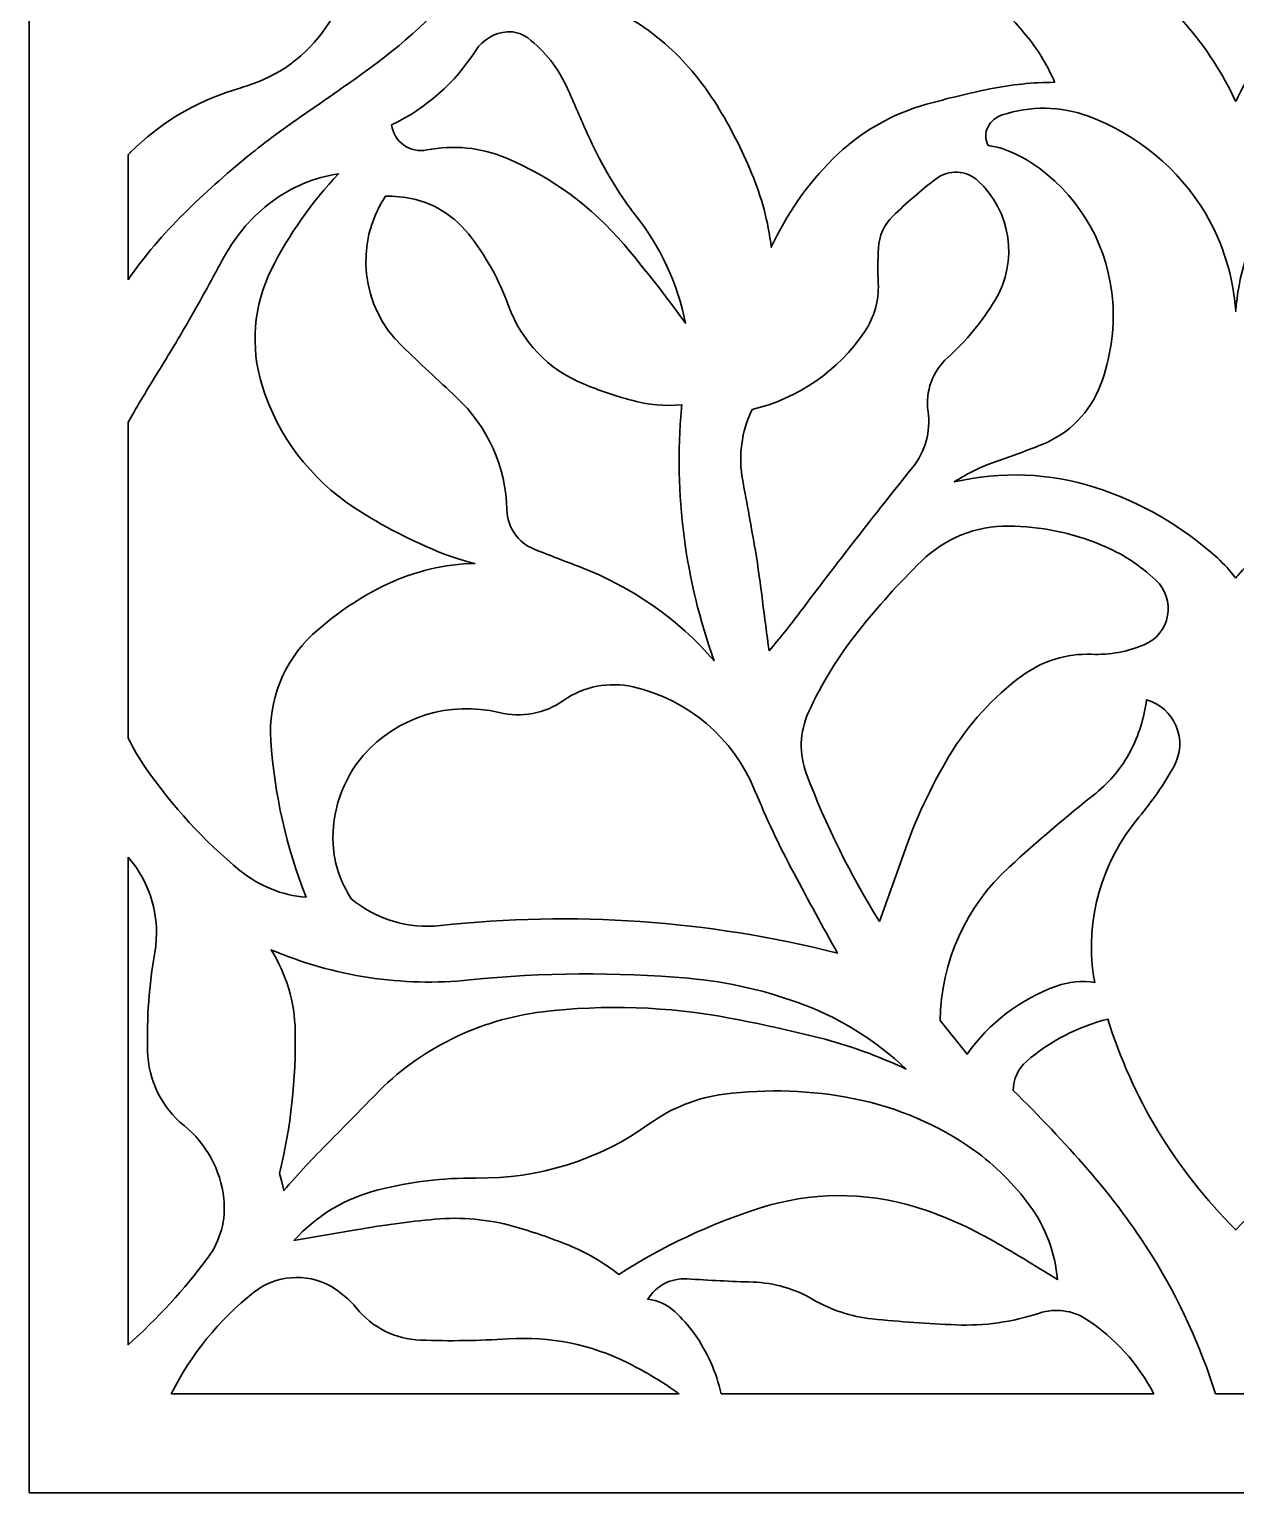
# Model space of a CAD drawing. Header units: centimetres. Extents: x 8 to 14.2, y -3.3 to 9.
# Drawn here: x 8.025 to 11.096, y -3.282 to 0.442 of the extents above; entities that cross this region are included whole.
import ezdxf

# ---------------------------------------------------------------- set-up
doc = ezdxf.new("R2010")
doc.units = ezdxf.units.CM
doc.header["$MEASUREMENT"] = 0
doc.layers.add('layer 1', color=7, linetype='Continuous')

msp = doc.modelspace()

# ---------------------------------------------------------------- linework, layer by layer
at = {"layer": 'layer 1', "color": 250, "lineweight": 30}
for points, knots in [([(8.02492, 9.00077), (8.02492, 9.00077), (14.16642, 9.00077), (14.16642, 9.00077), (14.16642, 9.00077), (14.16642, 9.00077), (14.16642, -3.2822), (14.16642, -3.2822), (14.16642, -3.2822), (14.16642, -3.2822), (8.02492, -3.2822), (8.02492, -3.2822), (8.02492, -3.2822), (8.02492, -3.2822), (8.02492, 9.00077), (8.02492, 9.00077)], [0, 0, 0, 0, 0.2, 0.2, 0.2, 0.2, 0.4, 0.4, 0.4, 0.4, 0.6, 0.6, 0.6, 0.6, 1, 1, 1, 1]), ([(11.09566, 0.25788), (11.16185, 0.40074), (11.26675, 0.52227), (11.39836, 0.60867), (11.39836, 0.60867), (11.52979, 0.69495), (11.68212, 0.74422), (11.83918, 0.75132), (11.83918, 0.75132), (11.80244, 0.76204), (11.76664, 0.77584), (11.73222, 0.79258), (11.73222, 0.79258), (11.57919, 0.86701), (11.44231, 0.97095), (11.32948, 1.09834), (11.32948, 1.09834), (11.22984, 1.21617), (11.15077, 1.35003), (11.09566, 1.49418), (11.09566, 1.49418), (11.04057, 1.35003), (10.9615, 1.21618), (10.86186, 1.09834), (10.86186, 1.09834), (10.74904, 0.97093), (10.61215, 0.86701), (10.45911, 0.79258), (10.45911, 0.79258), (10.4247, 0.77584), (10.38891, 0.76204), (10.35216, 0.75132), (10.35216, 0.75132), (10.50922, 0.74423), (10.66153, 0.69494), (10.79298, 0.60867), (10.79298, 0.60867), (10.92462, 0.5223), (11.02949, 0.40074), (11.09566, 0.25788)], [0, 0, 0, 0, 0.0909091, 0.0909091, 0.0909091, 0.0909091, 0.1818182, 0.1818182, 0.1818182, 0.1818182, 0.2727273, 0.2727273, 0.2727273, 0.2727273, 0.3636364, 0.3636364, 0.3636364, 0.3636364, 0.4545455, 0.4545455, 0.4545455, 0.4545455, 0.5454545, 0.5454545, 0.5454545, 0.5454545, 0.6363636, 0.6363636, 0.6363636, 0.6363636, 0.7272727, 0.7272727, 0.7272727, 0.7272727, 0.8181818, 0.8181818, 0.8181818, 0.8181818, 1, 1, 1, 1]), ([(8.27662, -0.19525), (8.27662, -0.19525), (8.27662, 0.12286), (8.27662, 0.12286), (8.27662, 0.12286), (8.27874, 0.12497), (8.28086, 0.12707), (8.28296, 0.12917), (8.28296, 0.12917), (8.3561, 0.20216), (8.44589, 0.25634), (8.54454, 0.28704), (8.54454, 0.28704), (8.56001, 0.29185), (8.5754, 0.29689), (8.5907, 0.30216), (8.5907, 0.30216), (8.60603, 0.30743), (8.62102, 0.31362), (8.6356, 0.32071), (8.6356, 0.32071), (8.71342, 0.35951), (8.77557, 0.42373), (8.81174, 0.5028), (8.81174, 0.5028), (8.87589, 0.64301), (9.00747, 0.74067), (9.16023, 0.76162), (9.16023, 0.76162), (9.18693, 0.76527), (9.21397, 0.76572), (9.24078, 0.76296), (9.24078, 0.76296), (9.22486, 0.69494), (9.19268, 0.63177), (9.14705, 0.57887), (9.14705, 0.57887), (9.06613, 0.48507), (8.97422, 0.40129), (8.87333, 0.3294), (8.87333, 0.3294), (8.82447, 0.29456), (8.77528, 0.26021), (8.72578, 0.22632), (8.72578, 0.22632), (8.67624, 0.19241), (8.62804, 0.15662), (8.58128, 0.11897), (8.58128, 0.11897), (8.5246, 0.07271), (8.47013, 0.02382), (8.41804, -0.02755), (8.41804, -0.02755), (8.36586, -0.079), (8.31853, -0.13513), (8.27662, -0.19525)], [0, 0, 0, 0, 0.0666667, 0.0666667, 0.0666667, 0.0666667, 0.1333333, 0.1333333, 0.1333333, 0.1333333, 0.2, 0.2, 0.2, 0.2, 0.2666667, 0.2666667, 0.2666667, 0.2666667, 0.3333333, 0.3333333, 0.3333333, 0.3333333, 0.4, 0.4, 0.4, 0.4, 0.4666667, 0.4666667, 0.4666667, 0.4666667, 0.5333333, 0.5333333, 0.5333333, 0.5333333, 0.6, 0.6, 0.6, 0.6, 0.6666667, 0.6666667, 0.6666667, 0.6666667, 0.7333333, 0.7333333, 0.7333333, 0.7333333, 0.8, 0.8, 0.8, 0.8, 0.8666667, 0.8666667, 0.8666667, 0.8666667, 1, 1, 1, 1]), ([(9.46943, 0.51079), (9.56889, 0.55974), (9.67459, 0.5949), (9.78354, 0.61531), (9.78354, 0.61531), (9.89224, 0.63565), (10.00263, 0.64569), (10.11322, 0.64525), (10.11322, 0.64525), (10.17904, 0.64499), (10.24454, 0.63547), (10.30773, 0.61698), (10.30773, 0.61698), (10.37153, 0.59831), (10.42985, 0.56438), (10.47761, 0.51814), (10.47761, 0.51814), (10.50932, 0.48745), (10.53917, 0.45488), (10.56697, 0.42062), (10.56697, 0.42062), (10.5949, 0.38622), (10.61773, 0.34796), (10.63476, 0.30706), (10.63476, 0.30706), (10.57942, 0.30698), (10.52422, 0.30132), (10.46998, 0.29018), (10.46998, 0.29018), (10.4159, 0.27905), (10.36219, 0.2661), (10.30897, 0.25131), (10.30897, 0.25131), (10.21914, 0.22633), (10.13726, 0.17871), (10.07116, 0.11292), (10.07116, 0.11292), (10.00562, 0.04771), (9.95225, -0.02866), (9.91357, -0.11262), (9.91357, -0.11262), (9.9056, -0.04779), (9.8888, 0.01564), (9.8636, 0.07593), (9.8636, 0.07593), (9.83848, 0.136), (9.80872, 0.19404), (9.77457, 0.24949), (9.77457, 0.24949), (9.74101, 0.30398), (9.70004, 0.35353), (9.6528, 0.3967), (9.6528, 0.3967), (9.59919, 0.44568), (9.53706, 0.48434), (9.46943, 0.51079)], [0, 0, 0, 0, 0.0666667, 0.0666667, 0.0666667, 0.0666667, 0.1333333, 0.1333333, 0.1333333, 0.1333333, 0.2, 0.2, 0.2, 0.2, 0.2666667, 0.2666667, 0.2666667, 0.2666667, 0.3333333, 0.3333333, 0.3333333, 0.3333333, 0.4, 0.4, 0.4, 0.4, 0.4666667, 0.4666667, 0.4666667, 0.4666667, 0.5333333, 0.5333333, 0.5333333, 0.5333333, 0.6, 0.6, 0.6, 0.6, 0.6666667, 0.6666667, 0.6666667, 0.6666667, 0.7333333, 0.7333333, 0.7333333, 0.7333333, 0.8, 0.8, 0.8, 0.8, 0.8666667, 0.8666667, 0.8666667, 0.8666667, 1, 1, 1, 1]), ([(8.94708, 0.19862), (9.03475, 0.24066), (9.10896, 0.30625), (9.16142, 0.38811), (9.16142, 0.38811), (9.17914, 0.41575), (9.20891, 0.43338), (9.24166, 0.43565), (9.24166, 0.43565), (9.2603, 0.43693), (9.27878, 0.43137), (9.29362, 0.42003), (9.29362, 0.42003), (9.33757, 0.38644), (9.37234, 0.34227), (9.3947, 0.29168), (9.3947, 0.29168), (9.41038, 0.25619), (9.42596, 0.22064), (9.44144, 0.18507), (9.44144, 0.18507), (9.46933, 0.12099), (9.50334, 0.05975), (9.54302, 0.00221), (9.54302, 0.00221), (9.55077, -0.00893), (9.55888, -0.0198), (9.56735, -0.03041), (9.56735, -0.03041), (9.6314, -0.1107), (9.67531, -0.20519), (9.69541, -0.30592), (9.69541, -0.30592), (9.6457, -0.23733), (9.59344, -0.17061), (9.53876, -0.10593), (9.53876, -0.10593), (9.45728, -0.00954), (9.35414, 0.06609), (9.2377, 0.11479), (9.2377, 0.11479), (9.17421, 0.14135), (9.10427, 0.14834), (9.03676, 0.13489), (9.03676, 0.13489), (9.01637, 0.13082), (8.99518, 0.13533), (8.9782, 0.14737), (8.9782, 0.14737), (8.96123, 0.1594), (8.94996, 0.17802), (8.94708, 0.19862)], [0, 0, 0, 0, 0.0714286, 0.0714286, 0.0714286, 0.0714286, 0.1428571, 0.1428571, 0.1428571, 0.1428571, 0.2142857, 0.2142857, 0.2142857, 0.2142857, 0.2857143, 0.2857143, 0.2857143, 0.2857143, 0.3571429, 0.3571429, 0.3571429, 0.3571429, 0.4285714, 0.4285714, 0.4285714, 0.4285714, 0.5, 0.5, 0.5, 0.5, 0.5714286, 0.5714286, 0.5714286, 0.5714286, 0.6428571, 0.6428571, 0.6428571, 0.6428571, 0.7142857, 0.7142857, 0.7142857, 0.7142857, 0.7857143, 0.7857143, 0.7857143, 0.7857143, 0.8571429, 0.8571429, 0.8571429, 0.8571429, 1, 1, 1, 1]), ([(11.09566, -0.95451), (11.0977, -0.95182), (11.09985, -0.94924), (11.1021, -0.94673), (11.1021, -0.94673), (11.2202, -0.81572), (11.37962, -0.72893), (11.55374, -0.70076), (11.55374, -0.70076), (11.63958, -0.68689), (11.72734, -0.68997), (11.81202, -0.70983), (11.81202, -0.70983), (11.77784, -0.68773), (11.7411, -0.66991), (11.7026, -0.65675), (11.7026, -0.65675), (11.66423, -0.64363), (11.62618, -0.62957), (11.58851, -0.61459), (11.58851, -0.61459), (11.5197, -0.58722), (11.46561, -0.53202), (11.43959, -0.46268), (11.43959, -0.46268), (11.41441, -0.39553), (11.4039, -0.32374), (11.40875, -0.25219), (11.40875, -0.25219), (11.41788, -0.1172), (11.48585, 0.00705), (11.59452, 0.08764), (11.59452, 0.08764), (11.61407, 0.10195), (11.63486, 0.11445), (11.65668, 0.12498), (11.65668, 0.12498), (11.67856, 0.13555), (11.70191, 0.14282), (11.72592, 0.14654), (11.72592, 0.14654), (11.73285, 0.15919), (11.73409, 0.17419), (11.7293, 0.18778), (11.7293, 0.18778), (11.72451, 0.20138), (11.71424, 0.21228), (11.7009, 0.21779), (11.7009, 0.21779), (11.65772, 0.23569), (11.61105, 0.2435), (11.5644, 0.24064), (11.5644, 0.24064), (11.53268, 0.23869), (11.50145, 0.23212), (11.47166, 0.22112), (11.47166, 0.22112), (11.34697, 0.17509), (11.24169, 0.08816), (11.17291, -0.02556), (11.17291, -0.02556), (11.12827, -0.10207), (11.10185, -0.18776), (11.09566, -0.27611), (11.09566, -0.27611), (11.08949, -0.18776), (11.06308, -0.10205), (11.01842, -0.02556), (11.01842, -0.02556), (10.94991, 0.08771), (10.84516, 0.17444), (10.72107, 0.22057), (10.72107, 0.22057), (10.65026, 0.24689), (10.5726, 0.24808), (10.50102, 0.2239), (10.50102, 0.2239), (10.48563, 0.21871), (10.47281, 0.20785), (10.46515, 0.19353), (10.46515, 0.19353), (10.45729, 0.17883), (10.45739, 0.16115), (10.46542, 0.14654), (10.46542, 0.14654), (10.48944, 0.14282), (10.51278, 0.13555), (10.53467, 0.12498), (10.53467, 0.12498), (10.55647, 0.11445), (10.57728, 0.10195), (10.59682, 0.08764), (10.59682, 0.08764), (10.70551, 0.00708), (10.77341, -0.11722), (10.7826, -0.25219), (10.7826, -0.25219), (10.78745, -0.32374), (10.77693, -0.39553), (10.75175, -0.46268), (10.75175, -0.46268), (10.72576, -0.53202), (10.67164, -0.5872), (10.60282, -0.61459), (10.60282, -0.61459), (10.56515, -0.62957), (10.52712, -0.64363), (10.48875, -0.65675), (10.48875, -0.65675), (10.45024, -0.66991), (10.4135, -0.68773), (10.37933, -0.70983), (10.37933, -0.70983), (10.49794, -0.68199), (10.62197, -0.68692), (10.73801, -0.72405), (10.73801, -0.72405), (10.85327, -0.76093), (10.95932, -0.82212), (11.04892, -0.90344), (11.04892, -0.90344), (11.06605, -0.91898), (11.0817, -0.93608), (11.09566, -0.95451)], [0, 0, 0, 0, 0.03125, 0.03125, 0.03125, 0.03125, 0.0625, 0.0625, 0.0625, 0.0625, 0.09375, 0.09375, 0.09375, 0.09375, 0.125, 0.125, 0.125, 0.125, 0.15625, 0.15625, 0.15625, 0.15625, 0.1875, 0.1875, 0.1875, 0.1875, 0.21875, 0.21875, 0.21875, 0.21875, 0.25, 0.25, 0.25, 0.25, 0.28125, 0.28125, 0.28125, 0.28125, 0.3125, 0.3125, 0.3125, 0.3125, 0.34375, 0.34375, 0.34375, 0.34375, 0.375, 0.375, 0.375, 0.375, 0.40625, 0.40625, 0.40625, 0.40625, 0.4375, 0.4375, 0.4375, 0.4375, 0.46875, 0.46875, 0.46875, 0.46875, 0.5, 0.5, 0.5, 0.5, 0.53125, 0.53125, 0.53125, 0.53125, 0.5625, 0.5625, 0.5625, 0.5625, 0.59375, 0.59375, 0.59375, 0.59375, 0.625, 0.625, 0.625, 0.625, 0.65625, 0.65625, 0.65625, 0.65625, 0.6875, 0.6875, 0.6875, 0.6875, 0.71875, 0.71875, 0.71875, 0.71875, 0.75, 0.75, 0.75, 0.75, 0.78125, 0.78125, 0.78125, 0.78125, 0.8125, 0.8125, 0.8125, 0.8125, 0.84375, 0.84375, 0.84375, 0.84375, 0.875, 0.875, 0.875, 0.875, 0.90625, 0.90625, 0.90625, 0.90625, 0.9375, 0.9375, 0.9375, 0.9375, 1, 1, 1, 1]), ([(9.90778, -1.14002), (9.902, -1.09756), (9.8965, -1.05507), (9.8913, -1.01253), (9.8913, -1.01253), (9.88608, -0.96984), (9.88004, -0.92725), (9.87317, -0.88479), (9.87317, -0.88479), (9.86273, -0.82512), (9.85193, -0.76549), (9.84076, -0.70594), (9.84076, -0.70594), (9.82932, -0.64489), (9.83765, -0.58175), (9.86452, -0.52574), (9.86452, -0.52574), (9.98164, -0.49787), (10.08397, -0.42711), (10.15134, -0.32734), (10.15134, -0.32734), (10.17577, -0.29114), (10.18787, -0.24806), (10.18583, -0.20444), (10.18583, -0.20444), (10.18443, -0.17461), (10.18453, -0.14471), (10.18609, -0.11488), (10.18609, -0.11488), (10.18771, -0.08402), (10.20094, -0.05487), (10.22307, -0.03331), (10.22307, -0.03331), (10.25788, 0.00058), (10.29472, 0.03231), (10.33337, 0.06172), (10.33337, 0.06172), (10.36524, 0.08599), (10.40997, 0.08387), (10.43947, 0.05677), (10.43947, 0.05677), (10.52438, -0.02127), (10.5426, -0.14843), (10.48318, -0.24728), (10.48318, -0.24728), (10.45048, -0.30165), (10.40985, -0.35084), (10.36265, -0.39323), (10.36265, -0.39323), (10.32405, -0.4279), (10.30523, -0.47946), (10.31249, -0.53085), (10.31249, -0.53085), (10.31959, -0.58124), (10.30555, -0.63238), (10.27372, -0.6721), (10.27372, -0.6721), (10.22493, -0.73295), (10.17657, -0.79417), (10.12867, -0.85574), (10.12867, -0.85574), (10.08075, -0.9173), (10.03335, -0.97927), (9.98647, -1.04163), (9.98647, -1.04163), (9.96123, -1.0752), (9.93498, -1.10801), (9.90778, -1.14002)], [0, 0, 0, 0, 0.0555556, 0.0555556, 0.0555556, 0.0555556, 0.1111111, 0.1111111, 0.1111111, 0.1111111, 0.1666667, 0.1666667, 0.1666667, 0.1666667, 0.2222222, 0.2222222, 0.2222222, 0.2222222, 0.2777778, 0.2777778, 0.2777778, 0.2777778, 0.3333333, 0.3333333, 0.3333333, 0.3333333, 0.3888889, 0.3888889, 0.3888889, 0.3888889, 0.4444444, 0.4444444, 0.4444444, 0.4444444, 0.5, 0.5, 0.5, 0.5, 0.5555556, 0.5555556, 0.5555556, 0.5555556, 0.6111111, 0.6111111, 0.6111111, 0.6111111, 0.6666667, 0.6666667, 0.6666667, 0.6666667, 0.7222222, 0.7222222, 0.7222222, 0.7222222, 0.7777778, 0.7777778, 0.7777778, 0.7777778, 0.8333333, 0.8333333, 0.8333333, 0.8333333, 0.8888889, 0.8888889, 0.8888889, 0.8888889, 1, 1, 1, 1]), ([(8.27662, -0.55774), (8.30162, -0.51406), (8.32739, -0.47082), (8.35392, -0.42805), (8.35392, -0.42805), (8.38066, -0.38491), (8.40681, -0.34141), (8.43233, -0.29754), (8.43233, -0.29754), (8.4625, -0.2438), (8.49233, -0.18986), (8.52184, -0.13575), (8.52184, -0.13575), (8.55167, -0.08102), (8.59301, -0.03334), (8.64295, 0.00396), (8.64295, 0.00396), (8.69279, 0.04086), (8.75096, 0.06498), (8.8123, 0.07417), (8.8123, 0.07417), (8.74359, 0.00214), (8.68605, -0.07972), (8.64154, -0.16877), (8.64154, -0.16877), (8.59561, -0.26065), (8.58704, -0.36668), (8.61764, -0.46473), (8.61764, -0.46473), (8.6575, -0.59246), (8.74049, -0.70228), (8.85251, -0.77545), (8.85251, -0.77545), (8.92388, -0.82207), (8.99981, -0.86128), (9.07915, -0.89248), (9.07915, -0.89248), (9.10517, -0.9027), (9.13193, -0.91092), (9.15921, -0.91704), (9.15921, -0.91704), (9.08194, -0.91906), (9.00597, -0.93709), (8.93605, -0.97002), (8.93605, -0.97002), (8.86646, -1.0028), (8.80239, -1.04615), (8.74606, -1.09855), (8.74606, -1.09855), (8.67171, -1.16776), (8.63258, -1.26677), (8.63963, -1.36811), (8.63963, -1.36811), (8.64911, -1.50482), (8.67935, -1.63924), (8.72932, -1.76684), (8.72932, -1.76684), (8.668, -1.76183), (8.60965, -1.73819), (8.56209, -1.69917), (8.56209, -1.69917), (8.46987, -1.62347), (8.38867, -1.53523), (8.32087, -1.43707), (8.32087, -1.43707), (8.30428, -1.41305), (8.28949, -1.38782), (8.27662, -1.36162), (8.27662, -1.36162), (8.27662, -1.36162), (8.27662, -0.55774), (8.27662, -0.55774)], [0, 0, 0, 0, 0.0526316, 0.0526316, 0.0526316, 0.0526316, 0.1052632, 0.1052632, 0.1052632, 0.1052632, 0.1578947, 0.1578947, 0.1578947, 0.1578947, 0.2105263, 0.2105263, 0.2105263, 0.2105263, 0.2631579, 0.2631579, 0.2631579, 0.2631579, 0.3157895, 0.3157895, 0.3157895, 0.3157895, 0.3684211, 0.3684211, 0.3684211, 0.3684211, 0.4210526, 0.4210526, 0.4210526, 0.4210526, 0.4736842, 0.4736842, 0.4736842, 0.4736842, 0.5263158, 0.5263158, 0.5263158, 0.5263158, 0.5789474, 0.5789474, 0.5789474, 0.5789474, 0.6315789, 0.6315789, 0.6315789, 0.6315789, 0.6842105, 0.6842105, 0.6842105, 0.6842105, 0.7368421, 0.7368421, 0.7368421, 0.7368421, 0.7894737, 0.7894737, 0.7894737, 0.7894737, 0.8421053, 0.8421053, 0.8421053, 0.8421053, 0.8947368, 0.8947368, 0.8947368, 0.8947368, 1, 1, 1, 1]), ([(8.93123, 0.01697), (8.85138, -0.10378), (8.86919, -0.26419), (8.97377, -0.36427), (8.97377, -0.36427), (9.01937, -0.40795), (9.06532, -0.45124), (9.11164, -0.49415), (9.11164, -0.49415), (9.19178, -0.5684), (9.23839, -0.67205), (9.24084, -0.78126), (9.24084, -0.78126), (9.24184, -0.82551), (9.2692, -0.86484), (9.31036, -0.8811), (9.31036, -0.8811), (9.34898, -0.89637), (9.38767, -0.91141), (9.42647, -0.92623), (9.42647, -0.92623), (9.55822, -0.97658), (9.67561, -1.05864), (9.76815, -1.16507), (9.76815, -1.16507), (9.69405, -0.95969), (9.66564, -0.74052), (9.68486, -0.52304), (9.68486, -0.52304), (9.68514, -0.51989), (9.68558, -0.51675), (9.68618, -0.51364), (9.68618, -0.51364), (9.64304, -0.51762), (9.59952, -0.51373), (9.55775, -0.50221), (9.55775, -0.50221), (9.51628, -0.49077), (9.47553, -0.47688), (9.43571, -0.46062), (9.43571, -0.46062), (9.34692, -0.42436), (9.27764, -0.35209), (9.24509, -0.26189), (9.24509, -0.26189), (9.22123, -0.19572), (9.18677, -0.1339), (9.14303, -0.07881), (9.14303, -0.07881), (9.12169, -0.05192), (9.09514, -0.0296), (9.06498, -0.01322), (9.06498, -0.01322), (9.02379, 0.00837), (8.97769, 0.01878), (8.93123, 0.01697)], [0, 0, 0, 0, 0.0666667, 0.0666667, 0.0666667, 0.0666667, 0.1333333, 0.1333333, 0.1333333, 0.1333333, 0.2, 0.2, 0.2, 0.2, 0.2666667, 0.2666667, 0.2666667, 0.2666667, 0.3333333, 0.3333333, 0.3333333, 0.3333333, 0.4, 0.4, 0.4, 0.4, 0.4666667, 0.4666667, 0.4666667, 0.4666667, 0.5333333, 0.5333333, 0.5333333, 0.5333333, 0.6, 0.6, 0.6, 0.6, 0.6666667, 0.6666667, 0.6666667, 0.6666667, 0.7333333, 0.7333333, 0.7333333, 0.7333333, 0.8, 0.8, 0.8, 0.8, 0.8666667, 0.8666667, 0.8666667, 0.8666667, 1, 1, 1, 1]), ([(10.18865, -1.82833), (10.11479, -1.70969), (10.05264, -1.58412), (10.00311, -1.45342), (10.00311, -1.45342), (9.98377, -1.40239), (9.98566, -1.34569), (10.00833, -1.29603), (10.00833, -1.29603), (10.04183, -1.22268), (10.08416, -1.15367), (10.13436, -1.09055), (10.13436, -1.09055), (10.1844, -1.02759), (10.23833, -0.96778), (10.29577, -0.9115), (10.29577, -0.9115), (10.35503, -0.85342), (10.43501, -0.82129), (10.51797, -0.82219), (10.51797, -0.82219), (10.5985, -0.82308), (10.67816, -0.8392), (10.75268, -0.86972), (10.75268, -0.86972), (10.80454, -0.89095), (10.85204, -0.92162), (10.89271, -0.96017), (10.89271, -0.96017), (10.91713, -0.98323), (10.92824, -1.01706), (10.92228, -1.05013), (10.92228, -1.05013), (10.9163, -1.08317), (10.89378, -1.11109), (10.86285, -1.12417), (10.86285, -1.12417), (10.8204, -1.14202), (10.77454, -1.15035), (10.72853, -1.14858), (10.72853, -1.14858), (10.6655, -1.14616), (10.60355, -1.16516), (10.55273, -1.20253), (10.55273, -1.20253), (10.4777, -1.25768), (10.41446, -1.32722), (10.36663, -1.40712), (10.36663, -1.40712), (10.31917, -1.48644), (10.28002, -1.57044), (10.2498, -1.6578), (10.2498, -1.6578), (10.2498, -1.6578), (10.18865, -1.82833), (10.18865, -1.82833)], [0, 0, 0, 0, 0.0666667, 0.0666667, 0.0666667, 0.0666667, 0.1333333, 0.1333333, 0.1333333, 0.1333333, 0.2, 0.2, 0.2, 0.2, 0.2666667, 0.2666667, 0.2666667, 0.2666667, 0.3333333, 0.3333333, 0.3333333, 0.3333333, 0.4, 0.4, 0.4, 0.4, 0.4666667, 0.4666667, 0.4666667, 0.4666667, 0.5333333, 0.5333333, 0.5333333, 0.5333333, 0.6, 0.6, 0.6, 0.6, 0.6666667, 0.6666667, 0.6666667, 0.6666667, 0.7333333, 0.7333333, 0.7333333, 0.7333333, 0.8, 0.8, 0.8, 0.8, 0.8666667, 0.8666667, 0.8666667, 0.8666667, 1, 1, 1, 1]), ([(8.84437, -1.77041), (8.81719, -1.72899), (8.80128, -1.68119), (8.79815, -1.63175), (8.79815, -1.63175), (8.7942, -1.5494), (8.82177, -1.46859), (8.87518, -1.4058), (8.87518, -1.4058), (8.96119, -1.3078), (9.09474, -1.26587), (9.22135, -1.29693), (9.22135, -1.29693), (9.27771, -1.31076), (9.33725, -1.29956), (9.38471, -1.26615), (9.38471, -1.26615), (9.43605, -1.23001), (9.50039, -1.21738), (9.5616, -1.23144), (9.5616, -1.23144), (9.70127, -1.26346), (9.81674, -1.36145), (9.87123, -1.49398), (9.87123, -1.49398), (9.90075, -1.56583), (9.93389, -1.63613), (9.97053, -1.70463), (9.97053, -1.70463), (10.00713, -1.77307), (10.0443, -1.84123), (10.08203, -1.90907), (10.08203, -1.90907), (9.75205, -1.82551), (9.4099, -1.80172), (9.07154, -1.83885), (9.07154, -1.83885), (8.98969, -1.84785), (8.90764, -1.8231), (8.84437, -1.77041)], [0, 0, 0, 0, 0.0909091, 0.0909091, 0.0909091, 0.0909091, 0.1818182, 0.1818182, 0.1818182, 0.1818182, 0.2727273, 0.2727273, 0.2727273, 0.2727273, 0.3636364, 0.3636364, 0.3636364, 0.3636364, 0.4545455, 0.4545455, 0.4545455, 0.4545455, 0.5454545, 0.5454545, 0.5454545, 0.5454545, 0.6363636, 0.6363636, 0.6363636, 0.6363636, 0.7272727, 0.7272727, 0.7272727, 0.7272727, 0.8181818, 0.8181818, 0.8181818, 0.8181818, 1, 1, 1, 1]), ([(10.34324, -2.08081), (10.34513, -1.93154), (10.40907, -1.78969), (10.51958, -1.68935), (10.51958, -1.68935), (10.59108, -1.62443), (10.6646, -1.56179), (10.74004, -1.5015), (10.74004, -1.5015), (10.77624, -1.47258), (10.806, -1.43644), (10.82744, -1.39536), (10.82744, -1.39536), (10.84882, -1.3544), (10.86276, -1.31), (10.86863, -1.26417), (10.86863, -1.26417), (10.90271, -1.27414), (10.93049, -1.29899), (10.9442, -1.33175), (10.9442, -1.33175), (10.95794, -1.36455), (10.95588, -1.40186), (10.93864, -1.43297), (10.93864, -1.43297), (10.91304, -1.47916), (10.88304, -1.52278), (10.84908, -1.56323), (10.84908, -1.56323), (10.75501, -1.67526), (10.71301, -1.8219), (10.73361, -1.96674), (10.73361, -1.96674), (10.73442, -1.97248), (10.73565, -1.97817), (10.73729, -1.98372), (10.73729, -1.98372), (10.70449, -1.97842), (10.6709, -1.98155), (10.63964, -1.99281), (10.63964, -1.99281), (10.54766, -2.02596), (10.46812, -2.08656), (10.41177, -2.16648), (10.41177, -2.16648), (10.41177, -2.16648), (10.34324, -2.08081), (10.34324, -2.08081)], [0, 0, 0, 0, 0.0769231, 0.0769231, 0.0769231, 0.0769231, 0.1538462, 0.1538462, 0.1538462, 0.1538462, 0.2307692, 0.2307692, 0.2307692, 0.2307692, 0.3076923, 0.3076923, 0.3076923, 0.3076923, 0.3846154, 0.3846154, 0.3846154, 0.3846154, 0.4615385, 0.4615385, 0.4615385, 0.4615385, 0.5384615, 0.5384615, 0.5384615, 0.5384615, 0.6153846, 0.6153846, 0.6153846, 0.6153846, 0.6923077, 0.6923077, 0.6923077, 0.6923077, 0.7692308, 0.7692308, 0.7692308, 0.7692308, 0.8461538, 0.8461538, 0.8461538, 0.8461538, 1, 1, 1, 1]), ([(8.27662, -1.66465), (8.33466, -1.7311), (8.35957, -1.82031), (8.34442, -1.90724), (8.34442, -1.90724), (8.32994, -1.99015), (8.32374, -2.0743), (8.3259, -2.15844), (8.3259, -2.15844), (8.32779, -2.23217), (8.36173, -2.30136), (8.41891, -2.34795), (8.41891, -2.34795), (8.47555, -2.39409), (8.51185, -2.46066), (8.52005, -2.53324), (8.52005, -2.53324), (8.52613, -2.58721), (8.5114, -2.6415), (8.47888, -2.685), (8.47888, -2.685), (8.41901, -2.76505), (8.35125, -2.83891), (8.27662, -2.90541), (8.27662, -2.90541), (8.27662, -2.90541), (8.27662, -1.66465), (8.27662, -1.66465)], [0, 0, 0, 0, 0.125, 0.125, 0.125, 0.125, 0.25, 0.25, 0.25, 0.25, 0.375, 0.375, 0.375, 0.375, 0.5, 0.5, 0.5, 0.5, 0.625, 0.625, 0.625, 0.625, 0.75, 0.75, 0.75, 0.75, 1, 1, 1, 1]), ([(8.66202, -2.4697), (8.69067, -2.35103), (8.70405, -2.22921), (8.70184, -2.10714), (8.70184, -2.10714), (8.70051, -2.03384), (8.67926, -1.96233), (8.64033, -1.90022), (8.64033, -1.90022), (8.79976, -1.96844), (8.97386, -1.99494), (9.14639, -1.97722), (9.14639, -1.97722), (9.33112, -1.95826), (9.51727, -1.95688), (9.70226, -1.97309), (9.70226, -1.97309), (9.80387, -1.982), (9.90377, -2.00502), (9.99901, -2.04147), (9.99901, -2.04147), (10.09473, -2.07811), (10.18229, -2.13335), (10.25658, -2.20394), (10.25658, -2.20394), (10.18582, -2.17044), (10.11199, -2.14389), (10.03608, -2.12466), (10.03608, -2.12466), (9.96036, -2.10548), (9.88405, -2.08865), (9.80728, -2.07419), (9.80728, -2.07419), (9.65037, -2.04467), (9.48991, -2.03934), (9.33139, -2.05844), (9.33139, -2.05844), (9.16911, -2.07801), (9.01858, -2.15271), (8.9049, -2.27016), (8.9049, -2.27016), (8.86596, -2.3104), (8.82674, -2.35037), (8.78728, -2.3901), (8.78728, -2.3901), (8.74779, -2.42983), (8.70964, -2.47085), (8.67286, -2.51309), (8.67286, -2.51309), (8.67286, -2.51309), (8.66744, -2.49139), (8.66744, -2.49139), (8.66744, -2.49139), (8.66744, -2.49139), (8.66202, -2.4697), (8.66202, -2.4697)], [0, 0, 0, 0, 0.0666667, 0.0666667, 0.0666667, 0.0666667, 0.1333333, 0.1333333, 0.1333333, 0.1333333, 0.2, 0.2, 0.2, 0.2, 0.2666667, 0.2666667, 0.2666667, 0.2666667, 0.3333333, 0.3333333, 0.3333333, 0.3333333, 0.4, 0.4, 0.4, 0.4, 0.4666667, 0.4666667, 0.4666667, 0.4666667, 0.5333333, 0.5333333, 0.5333333, 0.5333333, 0.6, 0.6, 0.6, 0.6, 0.6666667, 0.6666667, 0.6666667, 0.6666667, 0.7333333, 0.7333333, 0.7333333, 0.7333333, 0.8, 0.8, 0.8, 0.8, 0.8666667, 0.8666667, 0.8666667, 0.8666667, 1, 1, 1, 1]), ([(11.14703, -3.03049), (11.14703, -3.03049), (11.04431, -3.03049), (11.04431, -3.03049), (11.04431, -3.03049), (11.00539, -2.90782), (10.95159, -2.7904), (10.88409, -2.68081), (10.88409, -2.68081), (10.8346, -2.60303), (10.77944, -2.52904), (10.71901, -2.45943), (10.71901, -2.45943), (10.65865, -2.38988), (10.59541, -2.32288), (10.52944, -2.25861), (10.52944, -2.25861), (10.52926, -2.23014), (10.54159, -2.20299), (10.56315, -2.18439), (10.56315, -2.18439), (10.62278, -2.13292), (10.69368, -2.09616), (10.7701, -2.07704), (10.7701, -2.07704), (10.80095, -2.17604), (10.84346, -2.271), (10.89675, -2.35993), (10.89675, -2.35993), (10.95279, -2.45196), (11.01955, -2.537), (11.09566, -2.61326), (11.09566, -2.61326), (11.17179, -2.537), (11.23855, -2.45198), (11.29458, -2.35993), (11.29458, -2.35993), (11.34787, -2.27098), (11.39038, -2.17604), (11.42124, -2.07704), (11.42124, -2.07704), (11.49767, -2.09614), (11.56857, -2.13293), (11.6282, -2.1844), (11.6282, -2.1844), (11.64974, -2.20299), (11.66207, -2.23014), (11.66191, -2.25861), (11.66191, -2.25861), (11.59594, -2.32288), (11.5327, -2.38988), (11.47234, -2.45943), (11.47234, -2.45943), (11.4119, -2.52904), (11.35673, -2.60303), (11.30726, -2.68081), (11.30726, -2.68081), (11.23975, -2.7904), (11.18595, -2.90782), (11.14703, -3.03049)], [0, 0, 0, 0, 0.0625, 0.0625, 0.0625, 0.0625, 0.125, 0.125, 0.125, 0.125, 0.1875, 0.1875, 0.1875, 0.1875, 0.25, 0.25, 0.25, 0.25, 0.3125, 0.3125, 0.3125, 0.3125, 0.375, 0.375, 0.375, 0.375, 0.4375, 0.4375, 0.4375, 0.4375, 0.5, 0.5, 0.5, 0.5, 0.5625, 0.5625, 0.5625, 0.5625, 0.625, 0.625, 0.625, 0.625, 0.6875, 0.6875, 0.6875, 0.6875, 0.75, 0.75, 0.75, 0.75, 0.8125, 0.8125, 0.8125, 0.8125, 0.875, 0.875, 0.875, 0.875, 1, 1, 1, 1]), ([(8.69818, -2.64056), (8.72446, -2.63572), (8.75079, -2.63113), (8.77716, -2.62677), (8.77716, -2.62677), (8.80359, -2.6224), (8.82998, -2.61796), (8.85638, -2.61344), (8.85638, -2.61344), (8.92284, -2.60162), (8.98976, -2.59257), (9.05697, -2.58628), (9.05697, -2.58628), (9.12472, -2.57996), (9.19307, -2.58617), (9.25857, -2.60461), (9.25857, -2.60461), (9.30587, -2.61793), (9.35239, -2.63392), (9.39788, -2.65249), (9.39788, -2.65249), (9.44356, -2.67113), (9.48644, -2.69602), (9.52529, -2.72643), (9.52529, -2.72643), (9.63714, -2.65521), (9.75768, -2.5986), (9.8839, -2.558), (9.8839, -2.558), (10.01252, -2.51662), (10.15079, -2.51548), (10.28008, -2.55468), (10.28008, -2.55468), (10.34507, -2.57488), (10.40774, -2.60191), (10.46704, -2.63529), (10.46704, -2.63529), (10.52619, -2.66861), (10.58442, -2.7035), (10.64165, -2.73997), (10.64165, -2.73997), (10.63623, -2.67194), (10.61198, -2.60677), (10.57158, -2.55174), (10.57158, -2.55174), (10.53173, -2.49745), (10.48371, -2.44965), (10.42923, -2.41004), (10.42923, -2.41004), (10.33795, -2.34564), (10.23421, -2.30113), (10.12464, -2.27941), (10.12464, -2.27941), (10.01556, -2.25775), (9.90374, -2.2539), (9.79342, -2.26797), (9.79342, -2.26797), (9.72552, -2.27663), (9.66091, -2.30211), (9.6054, -2.34214), (9.6054, -2.34214), (9.47655, -2.43507), (9.32103, -2.48387), (9.16222, -2.4813), (9.16222, -2.4813), (9.07826, -2.48076), (8.99461, -2.4909), (8.91322, -2.51146), (8.91322, -2.51146), (8.83038, -2.53237), (8.75558, -2.57727), (8.69818, -2.64056)], [0, 0, 0, 0, 0.0526316, 0.0526316, 0.0526316, 0.0526316, 0.1052632, 0.1052632, 0.1052632, 0.1052632, 0.1578947, 0.1578947, 0.1578947, 0.1578947, 0.2105263, 0.2105263, 0.2105263, 0.2105263, 0.2631579, 0.2631579, 0.2631579, 0.2631579, 0.3157895, 0.3157895, 0.3157895, 0.3157895, 0.3684211, 0.3684211, 0.3684211, 0.3684211, 0.4210526, 0.4210526, 0.4210526, 0.4210526, 0.4736842, 0.4736842, 0.4736842, 0.4736842, 0.5263158, 0.5263158, 0.5263158, 0.5263158, 0.5789474, 0.5789474, 0.5789474, 0.5789474, 0.6315789, 0.6315789, 0.6315789, 0.6315789, 0.6842105, 0.6842105, 0.6842105, 0.6842105, 0.7368421, 0.7368421, 0.7368421, 0.7368421, 0.7894737, 0.7894737, 0.7894737, 0.7894737, 0.8421053, 0.8421053, 0.8421053, 0.8421053, 0.8947368, 0.8947368, 0.8947368, 0.8947368, 1, 1, 1, 1]), ([(8.38646, -3.03049), (8.43636, -2.93026), (8.50777, -2.84223), (8.59552, -2.77269), (8.59552, -2.77269), (8.6518, -2.7281), (8.72947, -2.72185), (8.79219, -2.75679), (8.79219, -2.75679), (8.8173, -2.77125), (8.83953, -2.79022), (8.85776, -2.81272), (8.85776, -2.81272), (8.8977, -2.86203), (8.957, -2.89163), (9.02043, -2.89387), (9.02043, -2.89387), (9.09499, -2.89651), (9.16965, -2.8954), (9.24411, -2.89056), (9.24411, -2.89056), (9.34928, -2.88372), (9.45442, -2.9049), (9.54871, -2.95193), (9.54871, -2.95193), (9.59407, -2.97455), (9.63753, -3.00082), (9.67863, -3.03049), (9.67863, -3.03049), (9.67863, -3.03049), (8.38646, -3.03049), (8.38646, -3.03049)], [0, 0, 0, 0, 0.1111111, 0.1111111, 0.1111111, 0.1111111, 0.2222222, 0.2222222, 0.2222222, 0.2222222, 0.3333333, 0.3333333, 0.3333333, 0.3333333, 0.4444444, 0.4444444, 0.4444444, 0.4444444, 0.5555556, 0.5555556, 0.5555556, 0.5555556, 0.6666667, 0.6666667, 0.6666667, 0.6666667, 0.7777778, 0.7777778, 0.7777778, 0.7777778, 1, 1, 1, 1]), ([(9.78585, -3.03049), (9.77357, -2.97552), (9.75047, -2.92355), (9.71792, -2.87759), (9.71792, -2.87759), (9.70304, -2.8572), (9.6863, -2.83824), (9.66789, -2.82098), (9.66789, -2.82098), (9.649, -2.80328), (9.62481, -2.79233), (9.59904, -2.78984), (9.59904, -2.78984), (9.62028, -2.7552), (9.65902, -2.7352), (9.69957, -2.73792), (9.69957, -2.73792), (9.75535, -2.74167), (9.81121, -2.74445), (9.86711, -2.74624), (9.86711, -2.74624), (9.92075, -2.74796), (9.97312, -2.76311), (10.0194, -2.79029), (10.0194, -2.79029), (10.06551, -2.81736), (10.11688, -2.8342), (10.17007, -2.83965), (10.17007, -2.83965), (10.2411, -2.84693), (10.31235, -2.85205), (10.3837, -2.85499), (10.3837, -2.85499), (10.45563, -2.85795), (10.52748, -2.84789), (10.59581, -2.82528), (10.59581, -2.82528), (10.63613, -2.81194), (10.68035, -2.81771), (10.71589, -2.84094), (10.71589, -2.84094), (10.78831, -2.88824), (10.84723, -2.95358), (10.88683, -3.03049), (10.88683, -3.03049), (10.88683, -3.03049), (9.78585, -3.03049), (9.78585, -3.03049)], [0, 0, 0, 0, 0.0769231, 0.0769231, 0.0769231, 0.0769231, 0.1538462, 0.1538462, 0.1538462, 0.1538462, 0.2307692, 0.2307692, 0.2307692, 0.2307692, 0.3076923, 0.3076923, 0.3076923, 0.3076923, 0.3846154, 0.3846154, 0.3846154, 0.3846154, 0.4615385, 0.4615385, 0.4615385, 0.4615385, 0.5384615, 0.5384615, 0.5384615, 0.5384615, 0.6153846, 0.6153846, 0.6153846, 0.6153846, 0.6923077, 0.6923077, 0.6923077, 0.6923077, 0.7692308, 0.7692308, 0.7692308, 0.7692308, 0.8461538, 0.8461538, 0.8461538, 0.8461538, 1, 1, 1, 1])]:
    msp.add_open_spline(points, degree=3, knots=knots, dxfattribs=at)

doc.saveas('drawing.dxf')
